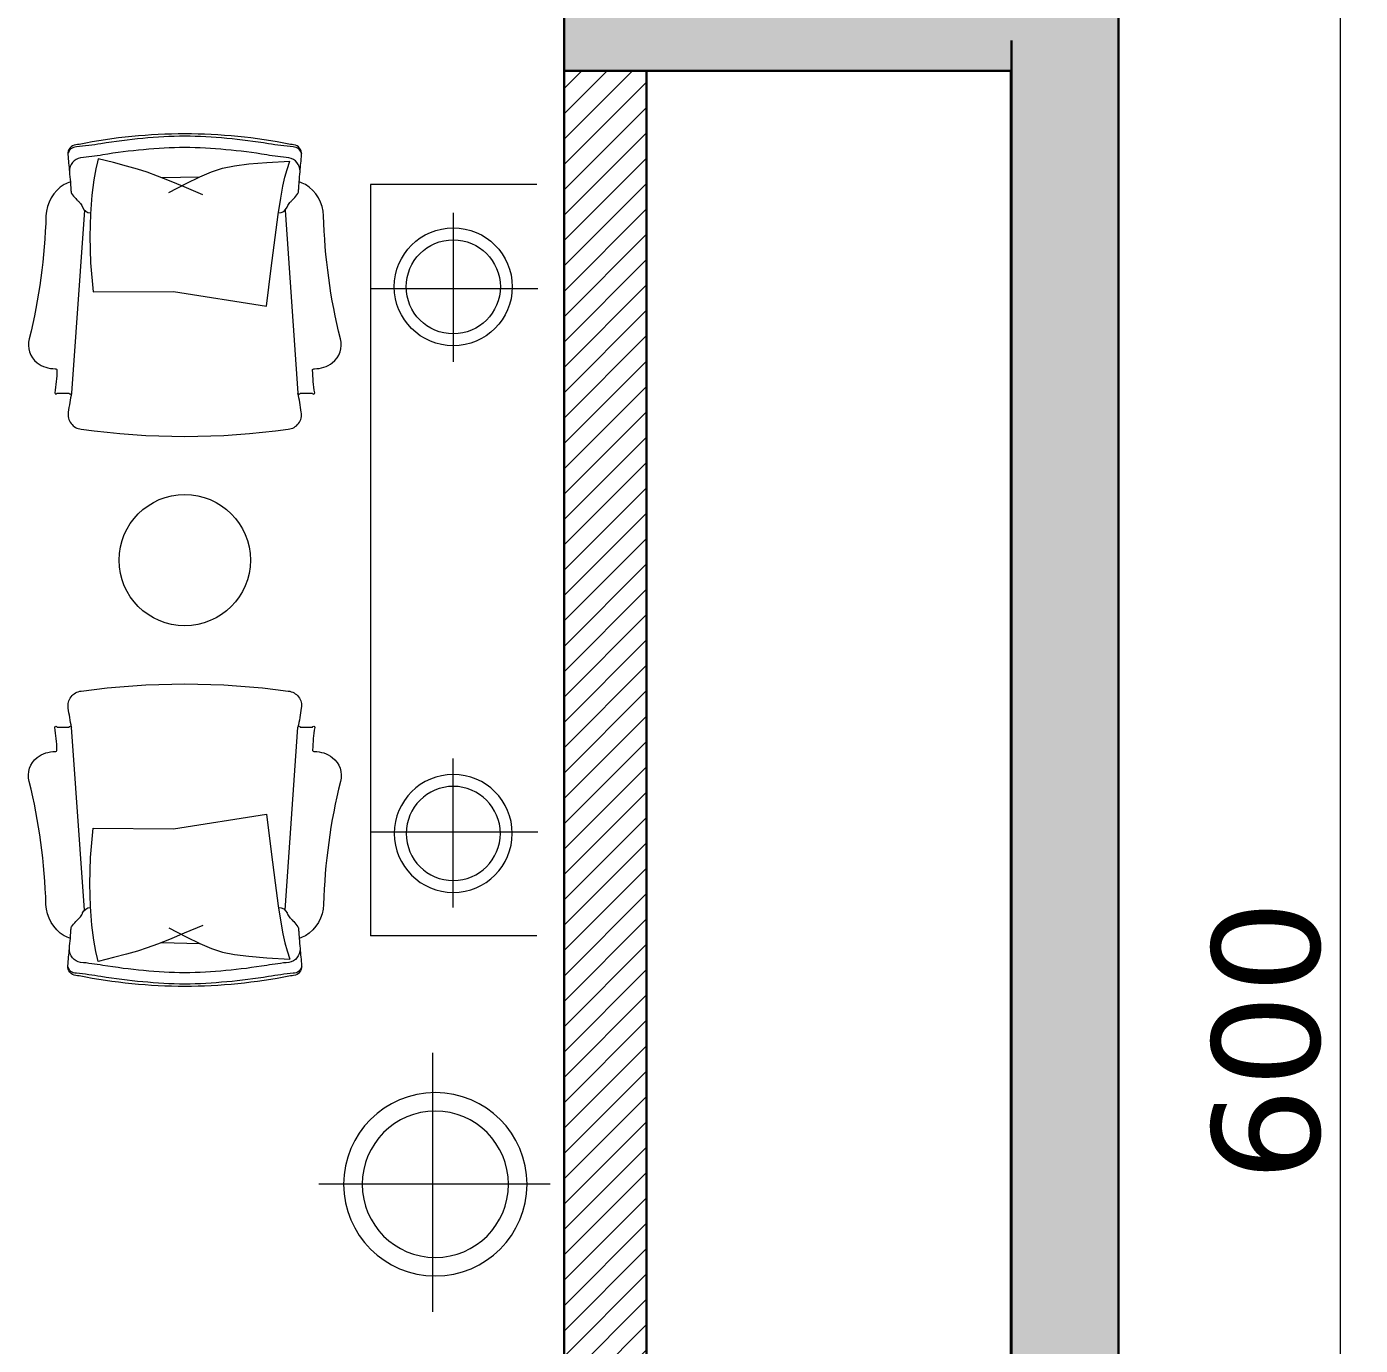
# Model space of a CAD drawing. Header units: metres. Extents: x -6536.4 to -6472.4, y -4878.1 to -4801.3.
# Drawn here: x -6493.19 to -6489.472, y -4826.296 to -4822.619 of the extents above; entities that cross this region are included whole.
import ezdxf

# ---------------------------------------------------------------- set-up
doc = ezdxf.new("R2010")
doc.units = ezdxf.units.M
doc.layers.get('DefPoints').update_dxf_attribs({"lineweight": 5, "true_color": 0x7a7a7a})
for name, color, linetype, lineweight in [('$0$A-Murs', 7, 'Continuous', 30), ('A-Murs', 7, 'Continuous', 30), ('COTATION', 7, 'Continuous', 13), ('MEUBLE', 103, 'Continuous', 9), ('MUR', 7, 'Continuous', 35), ('separation', 4, 'Continuous', 9)]:
    doc.layers.add(name, color=color, linetype=linetype, lineweight=lineweight)
doc.styles.add('AUDIT_D_110913140258-15', font='verdana.ttf')
doc.dimstyles.new('ABDOU  1-100', dxfattribs={"dimtxt": 0.3, "dimasz": 0.1, "dimexe": 1.8, "dimexo": 0, "dimgap": 0.05, "dimtad": 1, "dimdec": 0, "dimlfac": 100, "dimrnd": 0.01, "dimzin": 9, "dimdsep": 46, "dimtxsty": 'AUDIT_D_110913140258-15', "dimblk": 'ARCHTICK', "dimcen": 1.5, "dimse1": 1, "dimse2": 1, "dimclrd": 256, "dimclre": 256, "dimclrt": 256, "dimadec": 0, "dimazin": 0, "dimtfac": 10, "dimtdec": 0, "dimtix": 1, "dimtmove": 2, "dimatfit": 3, "dimldrblk": 'ARCHTICK', "dimfxl": 0.2, "dimtolj": 1, "dimlwd": -1, "dimarcsym": 0})

# ---------------------------------------------------------------- blocks, each defined once
blk = doc.blocks.new('A$C23E953D5')
at = {"layer": 'MEUBLE'}
for p, q in [((-0.2507, 0.086), (-0.2507, 0.8084)), ((-0.5787, 0.442), (0.0669, 0.442))]:
    blk.add_line(p, q, dxfattribs=at)
for radius in [0.2556, 0.2039]:
    blk.add_circle((-0.2581, 0.442), radius, dxfattribs=at)
blk = doc.blocks.new('A$C7E2C5096')
at = {"color": 0, "linetype": 'ByBlock', "lineweight": -2}
for p, q in [((-0.291, -0.1401), (-0.291, 0.5823)), ((-0.6189, 0.2159), (0.0267, 0.2159))]:
    blk.add_line(p, q, dxfattribs=at)
for radius in [0.2556, 0.2039]:
    blk.add_circle((-0.2983, 0.2159), radius, dxfattribs=at)
blk = doc.blocks.new('voile01 (5)_5')
at = {"layer": 'A-Murs', "linetype": 'Continuous', "lineweight": 0}
for points in [[(-0.8332, -0.9028), (-0.5332, -0.6028), (-0.5332, 0.6422), (-0.8332, 0.6422)], [(5.1668, 0.6422), (4.8668, 0.6422), (4.8668, -0.6028), (5.1668, -0.9028)], [(5.1668, -0.9028), (4.8668, -0.6028), (-0.5332, -0.6028), (-0.8332, -0.9028)]]:
    blk.add_hatch(color=7, dxfattribs=at).paths.add_polyline_path(points, flags=0)
at = {"layer": 'A-Murs', "color": 7, "linetype": 'Continuous', "lineweight": 30}
for p, q in [((-0.5332, 0.6422), (-0.8332, 0.6422)), ((-0.8332, 0.6422), (-0.8332, -0.9028)), ((-0.5332, -0.6028), (-0.5332, 0.6422)), ((5.1668, 0.6422), (4.8668, 0.6422)), ((4.8668, 0.6422), (4.8668, -0.6028)), ((5.1668, -0.9028), (5.1668, 0.6422)), ((4.8668, -0.6028), (-0.5332, -0.6028)), ((-0.8332, -0.9028), (5.1668, -0.9028))]:
    blk.add_line(p, q, dxfattribs=at)
blk = doc.blocks.new('_ArchTick')
at = {"color": 0, "linetype": 'ByBlock', "const_width": 0.15}
blk.add_lwpolyline([(-0.5, -0.5), (0.5, 0.5)], dxfattribs=at)
blk = doc.blocks.new('*D967')
at = {"layer": 'COTATION', "transparency": 16777216}
blk.add_line((-6489.5276, -4828.4465), (-6489.5276, -4822.4465), dxfattribs=at)
at = {"layer": 'DefPoints', "color": 0, "transparency": 16777216}
for p in [(-6490.1451, -4822.4465, -7.8149), (-6489.5276, -4822.4465), (-6490.1467, -4828.4465, 17228.0263)]:
    blk.add_point(p, dxfattribs=at)
at = {"layer": 'COTATION', "transparency": 16777216, "xscale": 0.1, "yscale": 0.1, "zscale": 0.1}
for p, rotation in [((-6489.5276, -4822.4465), 90), ((-6489.5276, -4828.4465), 270)]:
    blk.add_blockref('_ArchTick', p, dxfattribs=dict(at, rotation=rotation))
at = {"layer": 'COTATION', "transparency": 16777216, "insert": (-6489.7337, -4825.4465), "char_height": 0.3, "attachment_point": 5, "rotation": 90, "style": 'AUDIT_D_110913140258-15'}
blk.add_mtext('\\A1;600', dxfattribs=at)
blk = doc.blocks.new('A$C37B932B9')
at = {"color": 0, "linetype": 'ByBlock', "lineweight": -2, "ltscale": 0.03}
blk.add_lwpolyline([(0.3608, 0.3293, 0.003233), (0.3598, 0.3385, 0.406498), (0.3324, 0.3608, -0.000001), (0.2843, 0.3565, -0.000003), (0.2562, 0.354, -0.007204), (0.249, 0.3712, 0.251903), (0.1616, 0.4219, -0.053419), (-0.1811, 0.4687, 0.307004), (-0.2483, 0.4463, 0.170268), (-0.2647, 0.3963, -0.502371), (-0.2692, 0.3912, -0.027921), (-0.3322, 0.3972, 0.906518), (-0.333, 0.3909), (-0.3328, 0.3569, 0.886473), (-0.333, 0.3506, 0.015111), (-0.3858, 0.3599, 0.434298), (-0.4334, 0.3236, 0.06918), (-0.4334, -0.2537, 0.434298), (-0.3858, -0.29, 0.015111), (-0.333, -0.2807, 0.886473), (-0.3328, -0.287), (-0.333, -0.321, 0.906518), (-0.3322, -0.3273, -0.027921), (-0.2692, -0.3213, -0.502371), (-0.2647, -0.3264, 0.170268), (-0.2483, -0.3764, 0.307004), (-0.1811, -0.3988, -0.053419), (0.1616, -0.352, 0.251903), (0.249, -0.3013, -0.007204), (0.2562, -0.2841, -0.000003), (0.2843, -0.2865, -0.000001), (0.3324, -0.2909, 0.406498), (0.3598, -0.2686, 0.003233), (0.3608, -0.2594, 0.099527)], format="xyb", close=True, dxfattribs=at)
at = {"color": 0, "linetype": 'ByBlock', "lineweight": -2}
for points in [[(0.1773, 0.3147), (-0.333, 0.3506)], [(0.3206, 0.2766), (0.3125, 0.2784), (0.2927, 0.2828), (0.2616, 0.2883), (0.2196, 0.2938), (0.1669, 0.298), (0.1039, 0.2997), (0.0309, 0.2976), (-0.0508, 0.2905)], [(-0.0508, 0.2905), (-0.0497, 0.0661)], [(0.22, -0.0151), (0.2421, 0.0369), (0.2592, 0.0778), (0.2724, 0.1108), (0.2829, 0.1394), (0.2918, 0.1671), (0.3004, 0.1973), (0.3098, 0.2334), (0.3206, 0.2766)], [(0.2266, 0.0791), (0.2516, 0.0314), (0.2706, -0.0068), (0.2845, -0.0395), (0.2944, -0.0705), (0.3013, -0.104), (0.3062, -0.1438), (0.3102, -0.1938), (0.3144, -0.2581)], [(-0.0497, 0.0661), (-0.0903, -0.1932)], [(-0.0903, -0.1932), (0.0152, -0.2063), (0.1013, -0.2172), (0.165, -0.2256), (0.2109, -0.2324), (0.2439, -0.2382), (0.269, -0.2439), (0.2908, -0.2503), (0.3144, -0.2581)], [(0.1773, -0.2448), (-0.333, -0.2807)]]:
    blk.add_lwpolyline(points, dxfattribs=at)
for points in [[(0.2562, 0.354, -0.006956), (0.2369, 0.3526, 0.019532), (0.2271, 0.3517, 0.125305), (0.224, 0.3504, 0.022534), (0.2094, 0.3387, 0.016462), (0.2048, 0.3344, -0.011585), (0.1985, 0.3282, -0.079222), (0.1874, 0.3209, -0.007109), (0.1853, 0.32, 0.290452), (0.1698, 0.2978, 0.290452)], [(0.286, -0.2867, 0.364358), (0.3231, -0.2555, -0.015143), (0.3314, -0.1936, 0.035973), (0.3523, 0.035, 0.035973), (0.3314, 0.2635, -0.015143), (0.3231, 0.3254, 0.364358), (0.286, 0.3566, 17.567185)], [(0.3347, -0.291, 0.331708), (0.3536, -0.2673, -0.017281), (0.3625, -0.1987, 0.036067), (0.3839, 0.035, 0.036067), (0.3625, 0.2686, -0.017281), (0.3536, 0.3372, 0.331708), (0.3347, 0.3609)], [(0.1698, -0.2263, -0.000314), (0.1698, -0.2268), (0.1698, -0.2268, 0.301974), (0.1853, -0.2501, -0.007109), (0.1874, -0.251, -0.079222), (0.1985, -0.2583, -0.011585), (0.2048, -0.2645, 0.016462), (0.2094, -0.2688, 0.022534), (0.224, -0.2805, 0.125305), (0.2271, -0.2818, 0.019532), (0.2369, -0.2827, -0.006956), (0.2562, -0.2841)]]:
    blk.add_lwpolyline(points, format="xyb", dxfattribs=at)
at = {"color": 0, "linetype": 'ByBlock', "lineweight": -2, "flags": 128}
blk.add_lwpolyline([(0.2681, 0.1), (0.2704, -0.0065)], dxfattribs=at)

msp = doc.modelspace()

# ---------------------------------------------------------------- hatches: boundary and pattern name
at = {"layer": '$0$A-Murs', "linetype": 'Continuous', "lineweight": 18}
h = msp.add_hatch(dxfattribs=at)
h.set_pattern_fill('_U', color=252, scale=0.05, angle=45, style=0, pattern_type=0)
h.set_pattern_definition([(45, (105.86306, 708.588226), (-0.03535533906, 0.03535533906), [])])
h.paths.add_polyline_path([(-6491.692, -4828.1422), (-6491.462, -4828.1422), (-6491.462, -4822.7422), (-6491.692, -4822.7422)], flags=0)

# ---------------------------------------------------------------- linework, layer by layer
at = {"layer": '$0$A-Murs', "color": 7, "linetype": 'Continuous', "lineweight": 30}
for p, q in [((-6491.462, -4822.7422, 17230.2114), (-6491.692, -4822.7422, 17230.2114)), ((-6491.692, -4822.7422, 17230.2114), (-6491.692, -4828.1422, 17230.2114)), ((-6491.462, -4828.1422, 17230.2114), (-6491.462, -4822.7422, 17230.2114))]:
    msp.add_line(p, q, dxfattribs=at)
at = {"layer": 'A-Murs'}
for p in [(-6490.4445, -4827.2154, 17238.0598), (-6490.4445, -4824.7785, 17238.0376)]:
    msp.add_line(p, (-6490.4445, -4822.6572, 17238.0711), dxfattribs=at)
at = {"layer": 'MEUBLE'}
for p, q in [((-6491.7678, -4823.0589, 34458.2376), (-6492.2323, -4823.0589, 34458.2376)), ((-6491.7678, -4823.0589, 34458.2376), (-6492.2323, -4823.0589, 34458.2376)), ((-6492.2323, -4823.0589, 34458.2376), (-6492.2323, -4825.154, 34458.2376)), ((-6491.7678, -4825.154, 34458.2376), (-6492.2323, -4825.154, 34458.2376)), ((-6491.7678, -4825.154, 34458.2376), (-6492.2323, -4825.154, 34458.2376))]:
    msp.add_line(p, q, dxfattribs=at)
msp.add_circle((-6492.7497, -4824.1065, 34458.2376), 0.1831, dxfattribs=at)
msp.add_circle((-6492.7497, -4824.1065, 34458.2376), 0.1831, dxfattribs=at)
at = {"layer": 'MUR', "lineweight": 30}
msp.add_line((-6490.1469, -4826.0904, 17238.0598), (-6490.1469, -4822.6866, 17238.0598), dxfattribs=at)
at = {"layer": 'separation'}
msp.add_line((-6490.1469, -4825.6556, 17230.2281), (-6490.1444, -4820.6072, 17220.2114), dxfattribs=at)

# ---------------------------------------------------------------- block references
at = {"color": 1, "xscale": -1}
msp.add_blockref('A$C23E953D5', (-6492.3092, -4826.2889, 34458.2376), dxfattribs=at)
msp.add_blockref('A$C23E953D5', (-6492.3092, -4826.2889, 34458.2376), dxfattribs=at)
at = {"layer": 'MEUBLE', "rotation": 90.00000000000001}
msp.add_blockref('A$C37B932B9', (-6492.7147, -4823.3079, 34458.2376), dxfattribs=at)
at = {"layer": 'MEUBLE', "yscale": 0.6432387645698984, "zscale": 0.6432387645698984, "rotation": 270}
for p, xscale in [((-6492.1399, -4823.5362, 34458.2376), 0.6432387645698984), ((-6492.1399, -4823.5362, 34458.2376), 0.6432387645698984), ((-6492.1399, -4824.6767, 34458.2376), -0.6432387645698984), ((-6492.1399, -4824.6767, 34458.2376), -0.6432387645698984)]:
    msp.add_blockref('A$C7E2C5096', p, dxfattribs=dict(at, xscale=xscale))
at = {"layer": 'MEUBLE', "xscale": -1, "rotation": 90}
msp.add_blockref('A$C37B932B9', (-6492.7147, -4824.905, 34458.2376), dxfattribs=at)
at = {"layer": 'MUR', "xscale": -1, "rotation": 90}
msp.add_blockref('voile01 (5)_5', (-6491.0497, -4823.2754, -37.8149), dxfattribs=at)

# ---------------------------------------------------------------- dimensions: what is measured, and where the dimension line sits
at = {"layer": 'COTATION'}
dim = msp.add_linear_dim(base=(-6489.5276, -4822.4465, 17292.4658), p1=(-6490.1467, -4828.4465, 34520.492), p2=(-6490.1451, -4822.4465, 17284.6508), angle=90, dimstyle='ABDOU  1-100', dxfattribs=at)
dim.commit()
dim.dimension.update_dxf_attribs({"geometry": '*D967', "text_midpoint": (-6489.7337, -4825.4465, 17292.4658)})

doc.saveas('drawing.dxf')
